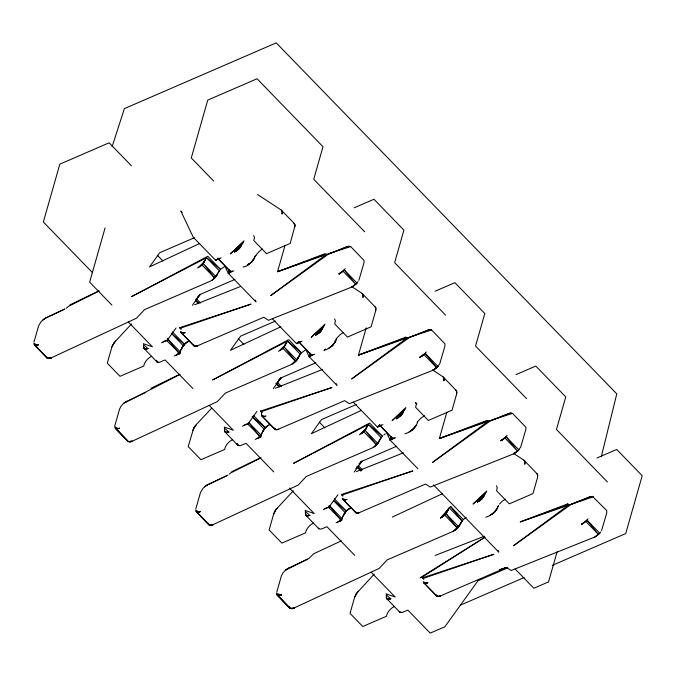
<?xml version="1.0" encoding="UTF-8"?>
<svg xmlns="http://www.w3.org/2000/svg" width="676" height="676" viewBox="0 0 676 676"><rect width="100%" height="100%" fill="white"/><g stroke="black" fill="none" stroke-linecap="round" stroke-linejoin="round"><path stroke-width="1.01" d="M167.842 339.056L179.875 351.461L179.841 353.582L174.273 355.998M248.76 422.458L260.792 434.862L260.759 436.983L255.19 439.392M328.959 505.834L328.933 507.245L324.852 508.876M329.677 505.859L341.71 518.264L341.676 520.385L336.107 522.793M261.553 412.571L261.451 414.887L264.612 416.526L265.998 416.061L263.395 416.636L261.764 415.791L275.174 429.514L277.354 429.657L344.675 400.648L349.331 403.699L433.958 369.831L437.938 366.468L425.196 353.337L419.83 357.376L425.196 353.337L436.713 367.752L433.958 369.831M253.661 235.637L254.506 237.403L253.787 240.529L266.53 253.661L290.198 243.419L295.066 225.497L293.95 223.139L281.208 210.008L257.556 194.527M334.578 319.038L335.423 320.804L334.704 323.931L347.447 337.062L371.116 326.812L375.721 310.647L375.695 307.487L362.125 293.401L351.613 286.523M416.915 403.893L415.495 402.431L416.34 404.206L415.622 407.324L428.364 420.464L452.033 410.214L456.638 394.049L456.613 390.889L443.042 376.802L432.53 369.924M496.412 485.833L497.257 487.599L496.539 490.725L509.281 503.857L532.95 493.607L537.555 477.442L537.53 474.29L523.959 460.195L513.447 453.317M601.437 456.173L616.782 393.863L276.23 42.875L124.376 108.625L112.14 146.607M33.994 342.039L38.633 325.756L41.346 321.286L45.841 317.881L64.811 309.033L44.295 318.759M105.093 227.905L89.646 282.137L111.946 305.121M131.507 323.939L113.974 342.943L111.886 347.016L107.281 363.181L120.024 376.321L143.692 366.071C144.546 361.745 147.748 358.153 151.669 356.277M167.614 338.659L167.099 340.45L163.017 342.081M187.303 341.955L184.438 344.287L171.248 333.209L183.213 345.69L185.824 343.011L188.773 341.16C183.864 343.416 180.83 348.419 179.841 353.582L175.76 355.213M255.173 300.127L256.035 301.944L228.319 273.383L229.341 269.792L230.322 271.287L233.888 270.966M211.706 408.101L196.572 424.3L193.606 428.423L188.198 446.582L200.941 459.714L224.609 449.464C225.463 445.138 228.674 441.555 232.586 439.679M195.829 508.834L200.468 492.55L203.18 488.08L207.684 484.675L227.998 475.084M285.027 245.396L277.532 271.727L326.246 254.506L350.683 246.571L364.009 260.421L364.001 262.744L358.855 280.329M252.807 417.413L264.13 429.083L266.741 426.412L269.69 424.562C264.772 426.81 261.773 431.829 260.759 436.983L256.677 438.614M336.09 383.52L336.952 385.345L309.236 356.776L310.259 353.193L311.239 354.68L314.805 354.368M293.342 490.734L275.808 509.738L273.721 513.811L269.116 529.976L281.858 543.115L305.527 532.865C306.38 528.539 309.591 524.948 313.503 523.072M276.746 592.227L281.385 575.944L282.889 572.978L285.517 570.113L288.601 568.077L308.915 558.486L313.639 553.779L341.388 540.834M366.231 327.784L358.449 355.12L407.163 337.907L431.601 329.964L444.926 343.822L444.918 346.137L439.772 363.73L436.713 367.752L423.97 354.621L419.83 357.376L422.618 355.762M333.724 500.806L345.047 512.484L347.658 509.805L350.607 507.955C345.69 510.203 342.69 515.222 341.676 520.385L337.594 522.007M417.869 468.738L390.153 440.177L391.176 436.586L392.156 438.082L395.722 437.761M374.259 574.127L356.725 593.139L354.638 597.212L350.033 613.377L362.775 626.508L386.444 616.267C387.297 611.941 390.508 608.349 394.421 606.473M446.861 412.199L439.366 438.521L488.08 421.3L512.518 413.366L525.843 427.215L525.835 429.539L520.689 447.123L517.63 451.154L513.49 453.909L430.249 487.092L425.593 484.05L358.272 513.059L356.091 512.915L342.69 499.184L344.312 500.029L346.915 499.463L344.312 500.029M557.108 551.76L548.532 581.892L533.829 588.255L515.129 568.981M601.606 530.525L606.752 512.932L606.761 510.617L592.514 496.404L589.886 496.835L571.338 504.237L520.283 521.914L567.46 504.009L570.088 504.609M204.87 260.598L203.197 263.496L200.561 266.183L203.197 263.496L206.569 257.683L220.553 269.394L224.956 266.276L228.319 273.383L232.502 271.431M206.569 257.683L201.963 264.907L214.706 278.047L219.311 270.814L206.569 257.683L131.668 296.578L207.811 256.263L220.553 269.394C217.334 273.434 215.636 279.129 210.337 281.165L144.411 309.709L136.459 318.219L50.032 358.415L47.109 358.043L34.366 344.904L36.098 345.47L38.617 344.785L36.098 345.47L34.366 344.904M285.787 344L284.114 346.898L281.478 349.585L284.114 346.898L287.486 341.084L301.471 352.796L305.873 349.678L309.236 356.776L313.419 354.824M366.705 427.401L365.032 430.291L362.395 432.978L365.032 430.291L368.403 424.477L382.388 436.197C379.008 440.135 377.563 445.974 372.172 447.96L306.245 476.504L298.293 485.013L211.867 525.21L208.952 524.838L196.201 511.698L197.933 512.264L200.451 511.58L197.933 512.264L196.201 511.698M379.456 440.532L376.54 444.842L363.798 431.71L368.403 424.477L381.146 437.617L377.774 443.431L375.146 446.118M456.063 529.511L458.691 526.824L462.063 521.01L449.32 507.879C447.081 511.876 444.909 516.38 440.346 518.222L450.562 506.459L463.305 519.591C459.917 523.537 458.489 529.376 453.089 531.361L387.162 559.905L379.211 568.406L292.784 608.611L289.869 608.231L277.118 595.1L276.552 593.401L281.368 594.981L278.85 595.666L277.118 595.1L281.368 594.981L278.85 595.666M294.221 362.716L296.857 360.029L300.228 354.216L287.486 341.084L212.585 379.98L288.728 339.665L301.471 352.796C298.091 356.742 296.646 362.573 291.255 364.558L225.328 393.111L217.376 401.612L130.95 441.817L128.026 441.436L115.283 428.305L117.016 428.871L119.534 428.187L117.016 428.871L115.283 428.305M299.231 355.694L295.623 361.44L282.881 348.309L287.486 341.084M461.066 522.489L457.458 528.235L444.715 515.104L448.323 509.358L445.949 513.692L457.458 528.235M231.285 271.532L228.319 273.383L229.654 270.696L218.289 258.891M309.236 356.776L310.571 354.089L298.496 341.549L311.239 354.68L309.236 356.776L312.202 354.934M386.79 433.079L390.153 440.177L391.488 437.49L379.413 424.95L380.377 425.196L377.411 427.038L353.345 402.237M111.886 347.016L113.974 342.943M241.45 245.515L244.036 240.791L230.279 253.88L243.073 242.354L234.589 252.013L239.228 248.616L241.45 245.515L239.228 248.616L236.177 251.168M262.677 248.996C254.176 253.052 253.635 265.584 243.022 267.012M192.804 430.418L194.891 426.345M322.368 328.916L324.953 324.193L311.197 337.282L323.99 325.756L315.506 335.406L320.145 332.009L322.368 328.916L320.145 332.009L317.095 334.561M273.721 513.811L275.808 509.738M417.65 422.289C415.563 428.018 410.645 432.125 404.856 433.806M354.638 597.212L356.725 593.139M484.202 495.711L486.788 490.987L473.031 504.076L485.824 492.55L477.34 502.209L481.98 498.803L484.202 495.711L481.98 498.803L478.929 501.355M213.303 279.323L215.94 276.628L217.621 273.738M447.63 510.794L445.949 513.692L458.691 526.824M180.864 349.999L184.438 344.287L172.405 331.882M261.781 433.392L265.355 427.68L268.22 425.348M342.698 516.794L346.273 511.081L349.137 508.749M181.557 348.562L184.438 344.287L182.233 347.143M262.474 431.964L265.355 427.68L253.323 415.275M343.391 515.365L346.273 511.081L334.24 498.677M448.323 509.358L443.312 516.38L449.32 507.879L441.834 517.444M112.689 345.03L115.655 340.907M176.03 328.029L167.099 340.45L164.505 341.017L161.53 342.859M192.39 305.265L200.172 294.44L234.885 279.408M248.92 264.299L251.971 261.747L254.193 258.654L250.5 263.141M193.606 428.423L196.572 424.3M243.935 425.474L248.016 423.852L256.948 411.43M273.307 388.658L281.089 377.833L315.802 362.809M325.469 348.96L323.939 350.413C329.753 348.748 334.586 344.599 336.733 338.887L334.772 341.118M274.524 511.825L277.49 507.701M337.865 494.824L328.933 507.245L326.339 507.811L323.365 509.662M354.224 472.059L362.006 461.235L396.719 446.202M401.062 415.41L405.87 407.586L392.114 420.675L404.907 409.149L396.423 418.807L401.062 415.41L403.285 412.318L396.423 418.807M410.755 431.094L413.805 428.542L416.027 425.449L412.335 429.936M355.441 595.226L358.407 591.094M485.774 517.208C491.587 515.543 496.421 511.394 498.567 505.682L497.266 507.169M263.15 430.544L265.355 427.68L252.165 416.602M344.067 513.937L346.273 511.081L333.86 500.654M331.417 346.534L335.11 342.048L332.888 345.14L329.837 347.692M399.592 416.805L403.285 412.318L398.012 417.962M499.53 504.119L502.26 501.195L505.428 499.192M493.252 513.329L496.945 508.842L494.722 511.943L491.672 514.495M195.761 299.738L200.172 294.44L197.443 297.296M276.678 383.14L281.089 377.833L278.808 379.929M355.703 468.814L357.596 466.541M359.488 464.268L362.006 461.235L360.3 462.409M182.478 333.234L185.08 332.668L182.478 333.234L180.847 332.389L194.257 346.12L196.437 346.256L263.758 317.255L268.414 320.297L351.655 287.114L354.444 285.5L357.021 283.067L344.278 269.935L338.913 273.983L343.053 271.228L345.318 268.566M358.06 281.706L353.041 286.438M423.97 354.621L426.235 351.968M514.875 453.233L518.855 449.87L506.113 436.73L500.747 440.777L504.887 438.023L507.152 435.369M499.572 569.741L506.51 567.443L511.166 570.493L595.793 536.626L599.773 533.263L587.03 520.131L581.664 524.17L585.805 521.416L588.069 518.762M600.812 531.894L595.793 536.626M166.609 340.476L179.841 353.582L177.247 354.148L179.875 351.461M247.526 423.869L260.759 436.983L258.164 437.549L260.792 434.862M328.443 507.27L341.676 520.385L339.082 520.951L341.71 518.264M248.641 263.657L247.331 265.144L251.971 261.747M254.514 256.973L255.815 255.486M237.758 250.002L240.487 247.078L234.589 252.013M318.675 333.403L321.404 330.48L315.506 335.406M480.509 500.198L483.239 497.274L477.34 502.209M228.319 273.383L230.322 271.287L217.621 258.291M343.053 271.228L344.278 269.935L355.796 284.359L343.053 271.228L338.913 273.983L341.701 272.369M272.428 318.835L296.494 343.645L297.829 342.25M279.044 379.98L281.089 377.833M382.979 424.629L377.411 427.038L378.746 425.643M359.277 464.091L362.006 461.235L360.367 462.545M394.336 438.225L390.153 440.177L392.156 438.082L379.413 424.95M504.887 438.023L506.113 436.73L517.63 451.154L504.887 438.023L500.747 440.777L503.535 439.163M585.805 521.416L587.03 520.131L598.547 534.555L585.805 521.416L581.664 524.17L584.453 522.556M199.082 267.248L204.186 262.035L197.595 268.034M211.825 280.379L216.928 275.166L214.005 277.828M279.999 350.641L285.103 345.428L278.512 351.427M292.742 363.781L297.846 358.567L291.255 364.558M360.916 434.043L366.02 428.829L359.429 434.829M373.659 447.174L378.763 441.96L375.839 444.631M454.576 530.575L459.68 525.362L453.089 531.361M179.858 374.529L123.683 403.31L121.055 406.183L119.551 409.149L114.912 425.432L114.717 426.607L118.207 428.677L116.027 428.745L114.844 427.578M336.166 338.777L340.425 334.4L343.594 332.389M417.084 422.179L421.342 417.802L424.511 415.791M357.021 283.067L351.655 287.114M437.938 366.468L432.572 370.507M518.855 449.87L513.49 453.909M599.773 533.263L594.407 537.31M358.964 464.023L362.006 461.235M463.305 519.591L466.212 517.25M229.341 474.113L230.617 472.972L260.775 457.931M326.246 254.506L270.738 295.581L328.578 254.041L347.134 246.647L350.683 246.571M407.163 337.907L351.655 378.974L409.495 337.442L428.052 330.04L431.601 329.964M488.08 421.3L432.572 462.376L490.413 420.835L508.969 413.442L512.518 413.366M568.998 504.702L513.49 545.777L571.338 504.237L591.306 496.429M328.249 348.546L332.888 345.14M409.166 431.939L413.805 428.542M490.083 515.34L494.722 511.943M66.163 308.29L68.783 306.177L98.941 291.136M383.799 434.913L385.295 433.857M42.765 319.917L45.841 317.881M123.683 403.31L126.758 401.282M204.6 486.712L207.684 484.675M288.601 568.077L285.517 570.113L307.563 559.229M484.861 537.293L421.41 577.625L420.185 577.743L484.836 537.259M302.062 341.236L296.494 343.645L299.46 341.803M242.447 426.26L245.422 424.418L248.016 423.852M390.153 440.177L393.119 438.335M368.403 424.477L293.502 463.373L369.645 423.058L382.388 436.197M69.924 304.91L99.026 290.815M150.841 388.311L179.943 374.208M231.758 471.704L260.86 457.61M125.212 402.152L145.729 392.426M206.129 485.554L226.646 475.828M199.75 243.47L149.54 266.893L159.713 252.74L194.426 237.707M219.759 258.291L215.576 260.243L193.277 237.259L180.805 210.971L182.241 212.45M280.667 326.863L230.457 350.286L240.631 336.141L275.343 321.108M296.494 343.645L300.676 341.693M361.584 410.264L311.382 433.688L321.548 419.534L356.26 404.51M377.411 427.038L381.594 425.094M392.3 517.081L442.501 493.657M221.145 257.835L215.576 260.243L218.542 258.401L217.579 258.156M354.241 207.802L373.963 199.259L403.91 230.127L394.64 262.66L445.611 315.193M435.158 291.195L454.88 282.661L484.827 313.52L475.558 346.061L526.528 398.595M516.075 374.597L535.798 366.054L565.744 396.922L556.475 429.454L607.445 481.988M596.992 457.99L616.715 449.455L642.2 475.718L625.722 533.567L552.25 565.381M507.853 567.806L477.966 580.752L444.892 626.762L430.198 633.125L407.898 610.141L402.102 612.49L399.846 612.236L386.486 598.387L386.25 594.88L390.838 598.877L387.103 599.105L386.266 597.33L388.083 599.435M460.407 605.147L524.213 577.515M194.587 304.791L240.555 286.463M275.504 388.193L322.444 369.476M356.421 471.586L403.361 452.869M484.303 536.254L435.141 555.461M328.578 254.041L348.554 246.233M409.495 337.442L429.471 329.635M490.413 420.835L510.388 413.028M325.359 254.303L277.532 271.727L324.708 253.813L327.336 254.421M406.276 337.696L358.449 355.12L405.625 337.206L408.253 337.814M487.193 421.097L439.366 438.521L486.543 420.607L489.17 421.216M520.283 521.914L568.11 504.49M180.315 328.266L251.016 304.115L179.639 327.674L181.058 329.136L179.639 327.674M261.232 411.667L331.933 387.517L260.556 411.076L261.975 412.537L260.556 411.076M342.149 495.069L412.85 470.918L341.473 494.477L342.893 495.93L341.473 494.477M423.066 578.462L493.767 554.312L422.39 577.87L423.81 579.332M499.539 569.826L506.51 567.443L439.189 596.452L437.009 596.308L423.607 582.585L425.229 583.43L427.832 582.864L425.229 583.43M571.338 504.237L593.435 496.759M145.332 349.238L143.515 347.143L144.351 348.909L148.086 348.689L143.498 344.692L143.734 348.191L157.094 362.04L159.35 362.294L165.147 359.953L192.863 388.514M226.249 432.64L224.432 430.536L225.269 432.31L229.003 432.082L224.415 428.085L224.652 431.592L238.011 445.442L240.267 445.695L246.064 443.346L273.78 471.916M307.166 516.033L305.349 513.937L306.186 515.703L309.921 515.484L305.332 511.487L305.569 514.985L318.928 528.835L321.185 529.097L326.981 526.748L354.697 555.309M48.841 358.601L51.359 357.917L47.109 358.043L33.927 344.177M129.758 442.003L132.276 441.318L130.4 441.073M210.675 525.404L213.194 524.711L209.687 525.277L195.761 510.98M291.593 608.797L294.111 608.113L289.869 608.231L277.861 595.539L281.368 594.981L276.678 594.373M195.22 346.365L193.277 344.625L193.598 345.52L195.22 346.365L197.823 345.799L194.257 346.12L180.847 332.389M261.764 415.791L274.515 428.922L276.138 429.767L278.74 429.201M357.055 513.16L355.111 511.419L355.432 512.323L357.055 513.16L359.657 512.594L356.091 512.915L342.69 499.184M437.972 596.562L436.028 594.821L436.35 595.717L437.972 596.562L440.575 595.995L437.009 596.308L423.607 582.585M347.134 246.647L349.762 246.208M428.052 330.04L430.68 329.609M508.969 413.442L511.597 413.002M589.886 496.835L592.514 496.404M51.359 357.917L47.852 358.474L35.11 345.343L37.29 345.284L33.8 343.205M294.111 608.113L290.604 608.67L277.861 595.539M263.395 416.636L264.612 416.526L262.432 416.382M148.086 348.689L144.351 348.909L146.607 349.162M229.003 432.082L225.269 432.31L227.525 432.564M309.921 515.484L306.186 515.703L308.442 515.957M390.838 598.877L387.103 599.105L389.359 599.358M130.578 441.369L132.276 441.318L128.77 441.876L116.027 428.745L128.026 441.436M181.514 332.981L183.695 333.124L180.534 331.493M343.349 499.784L345.529 499.919L342.369 498.288M424.266 583.177L426.446 583.32L423.286 581.681M402.102 612.49L399.846 612.236L399.229 611.518L400.826 612.566M143.278 343.636L152.404 346.813L128.33 322.013M224.195 427.038L233.321 430.215L209.247 405.406M305.113 510.431L314.239 513.616L289.438 488.055M386.03 593.832L395.156 597.009L371.082 572.2M195.634 510L199.124 512.078L196.944 512.138L208.952 524.838L208.377 523.139M195.896 300.44L199.031 303.034M276.814 383.833L279.949 386.435M356.945 466.584L361.652 470.479M276.138 429.767L274.194 428.018L275.174 429.514M364.694 231.8L313.723 179.267L322.993 146.726L257.049 78.762L207.743 100.107L191.266 157.956L213.565 180.94M131.431 165.789L109.132 142.805L59.826 164.158L43.348 221.998L92.595 272.758M433.544 484.895L498.787 552.14L497.925 550.315M215.94 276.628L203.197 263.496L214.706 278.047M296.857 360.029L284.114 346.898L295.623 361.44M377.774 443.431L365.032 430.291L376.54 444.842M157.347 255.224L163.017 261.063M238.265 338.625L243.935 344.464M319.182 422.018L324.852 427.857M196.251 298.589L200.502 302.966M277.168 381.991L281.419 386.368M358.086 465.384L362.336 469.769M195.592 300.752L198.423 303.676M275.8 383.419L279.34 387.069M357.427 467.547L360.967 471.197M318.311 528.125L318.928 528.835M237.175 443.676L238.011 445.442L237.394 444.723L237.175 443.676L238.991 445.771M156.866 360.976L158.074 362.37M156.477 361.322L157.094 362.04L156.257 360.274M450.562 506.459L462.063 521.01M329.609 505.935L340.476 519.675M248.692 422.534L259.559 436.273M167.775 339.141L178.641 352.88M536.702 473.335L537.817 475.693M523.959 460.195L525.075 462.553L524.813 464.311L524.787 461.15M455.785 389.934L456.9 392.291M443.042 376.802L444.157 379.16L443.895 380.909L443.87 377.757M374.867 306.532L375.983 308.89M362.125 293.401L363.24 295.758L362.978 297.516L362.953 294.356M293.95 223.139L295.066 225.497M281.208 210.008L282.323 212.365L282.061 214.115L282.036 210.963M289.294 606.533L289.869 608.231M46.543 356.345L47.109 358.043M537.53 474.29L537.555 477.442M456.613 390.889L456.638 394.049M375.695 307.487L375.721 310.647M294.778 224.094L294.804 227.254M407.036 338.642L405.625 337.206L407.045 338.668M568.871 505.437L567.46 504.009L568.879 505.462"/></g></svg>
